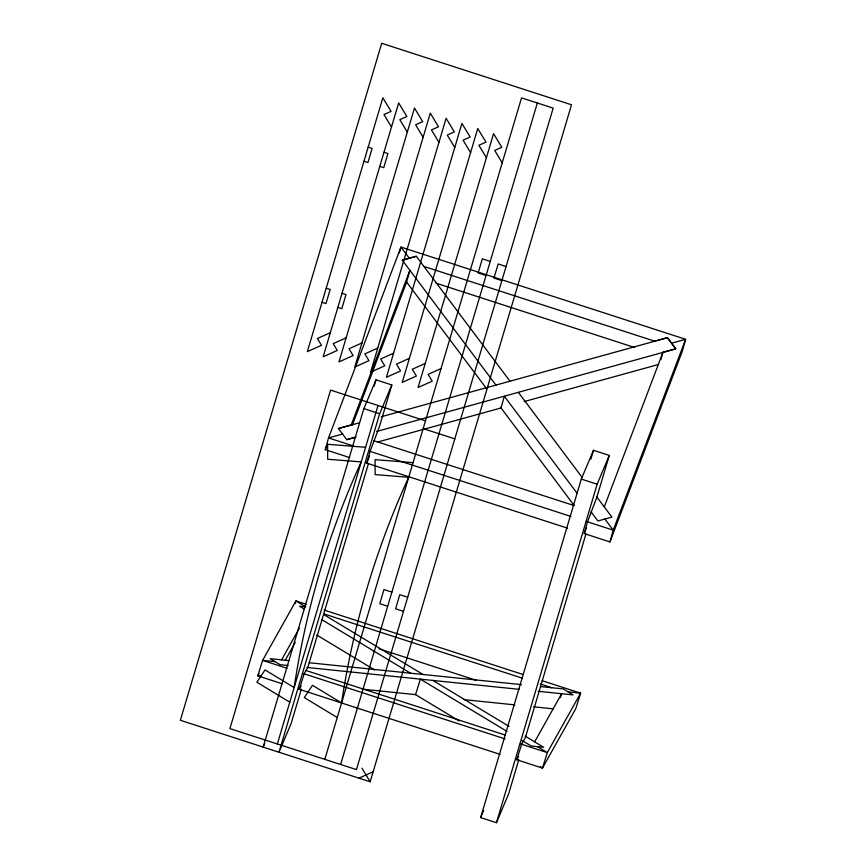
<?xml version="1.0" encoding="UTF-8"?>
<svg xmlns="http://www.w3.org/2000/svg" width="866" height="866" viewBox="0 0 866 866"><rect width="100%" height="100%" fill="white"/><g stroke="black" fill="none" stroke-linecap="round" stroke-linejoin="round"><path stroke-width="1.3" d="M349.637 457.573L325.28 449.681L328.539 437.925L400.947 247.07L685.634 339.31L682.365 351.066L609.967 541.921L584.312 533.608M399.313 252.959L400.947 247.07L409.282 258.198M609.967 541.921L613.225 530.154L685.634 339.31L671.605 343.185M660.985 359.347L662.945 352.289L675.772 348.749L667.437 337.621L654.609 341.161L423.918 266.425M369.544 455.884L366.794 463.137L370.053 451.37L379.395 426.776L391.822 384.959L376.006 379.828L363.85 408.622L263.177 747.12L264.693 743.515M374.123 386.171L376.006 379.828M277.358 743.981L378.031 405.483M391.822 384.959L379.665 413.742L278.993 752.24L291.149 723.456L301.325 689.239M368.494 463.418L307.928 667.037L304.128 673.813L299.29 689.304L301.141 686.013M324.815 759.352L521.538 97.88L553.179 108.131L356.446 769.603L229.912 728.609L330.585 390.111L425.487 420.865M340.63 764.483L537.353 103M370.161 781.782L571.506 104.786L381.711 43.3L180.366 720.285L370.161 781.782L361.945 768.185M518.799 759.698L508.623 793.905L496.456 822.7L480.641 817.58L581.313 479.082L593.481 450.288L609.296 455.419L596.858 497.236L587.527 521.83L584.258 533.586L586.553 527.546M590.839 459.164L593.481 450.288M496.456 822.7L597.139 484.202L609.296 455.419M585.957 533.878L525.402 737.496L521.603 744.273L516.764 759.753L542.462 768.088L575.782 708.648L580.621 693.168L542.148 680.698M295.133 603.505L295.934 600.928L306.196 604.252M560.432 697.552L561.644 693.677L534.647 741.837M325.28 449.681L326.709 445.893M352.256 425.39L406.63 282.056L409.889 270.3L351.228 424.946L338.4 428.486L346.779 439.701L355.872 437.189M604.273 506.935L662.945 352.289M480.641 817.58L483.683 810.381M259.086 673.521L257.776 675.848L282.143 683.739M281.591 659.849L299.376 628.131M285.315 660.065L295.198 642.442M516.764 759.753L518.604 756.473M330.325 332.706L317.389 338.509L321.492 345.307L307.343 351.661L382.848 97.793L391.064 111.389L383.995 114.561L391.508 126.988M346.14 337.827L333.204 343.64L337.307 350.438L323.159 356.781L398.663 102.913L406.879 116.509L399.811 119.681L407.323 132.108M361.956 342.958L349.02 348.76L353.122 355.558L338.974 361.912L414.478 108.034L422.695 121.63L415.626 124.812L423.138 137.239M377.771 348.078L364.835 353.88L368.938 360.678L354.789 367.032L430.294 113.165L438.51 126.761L431.441 129.932L438.954 142.36M393.586 353.198L380.65 359.011L384.753 365.809L370.605 372.153L446.109 118.285L454.336 131.881L447.257 135.053L454.769 147.491M409.401 358.329L396.466 364.131L400.579 370.929L386.42 377.284L461.924 123.405L470.151 137.001L463.072 140.184L470.584 152.611M425.217 363.449L412.281 369.252L416.394 376.05L402.235 382.404L477.751 128.536L485.967 142.132L478.887 145.304L486.4 157.731M441.032 368.58L428.096 374.383L432.21 381.181L418.061 387.524L493.566 133.656L501.782 147.252L494.702 150.424L502.215 162.862M358.979 778.155L373.127 771.801M509.998 381.202L416.297 256.26L402.268 260.136L495.969 385.078M402.322 260.201L416.351 256.325M338.433 428.583L359.238 422.835M381.343 416.73L667.394 337.74L675.729 348.868L376.678 431.441M342.568 434.05L328.539 437.925L352.906 445.817M346.736 439.603L355.72 437.124M377.36 442.115L501.046 407.962L504.304 396.206L576.908 493.003M524.179 401.575L658.149 364.575M365.604 447.3L327.629 444.29L327.673 459.24L361.252 461.903M413.05 462.671L375.086 459.662L375.119 474.611L408.709 477.274A1072.498 946.96 22.9 0 0 341.55 702.932L312.464 685.287L304.323 697.585L337.242 717.535M289.038 660.661L270.17 658.669L280.097 664.677L288.161 665.499M309.194 662.739L521.516 684.638M540.33 686.576L563.192 688.892L573.043 694.889L538.111 691.284M275.107 661.646L262.615 660.357L257.776 675.848L261.521 676.238M568.128 691.88L580.621 693.168L547.301 752.597L542.462 768.088L540.265 766.756M306.975 667.448L519.297 689.347M362.107 689.12L415.55 694.629L420.389 679.139L506.946 731.369M464.089 699.641L514.815 704.87M533.499 706.797L553.526 708.864M368.169 147.155L372.12 148.432L367.931 162.537L363.969 161.26M383.984 152.275L387.936 153.553L383.746 167.658L379.795 166.38M490.253 261.391L482.34 258.826L478.151 272.931L486.053 275.496M506.069 266.512L498.156 263.957L493.966 278.062L501.869 280.616M436.031 283.171L634.681 347.526M326.222 288.194L330.173 289.471L325.984 303.576L322.022 302.299M342.038 293.314L345.989 294.592L341.799 308.697L337.837 307.419M363.85 408.622L379.665 413.742M581.313 479.082L597.139 484.202M423.171 428.616L454.812 438.867M373.657 440.632L573.584 505.408M369.576 451.218L570.91 516.45M586.293 521.429L613.225 530.154L604.89 519.037M366.307 462.974L567.641 528.206M391.887 592.128L383.974 589.562L379.784 603.667L387.687 606.232M407.702 597.248L399.789 594.693L395.6 608.798L403.502 611.353M324.144 610.065L522.912 674.462M323.646 613.81L522.295 678.165M540.232 683.978L551.772 687.712M379.048 648.807L476.441 680.362M305.568 670.371L505.495 735.147M286.982 668.26L262.615 660.357L295.934 600.928L305.806 606.882L299.56 606.243L304.247 609.058M303.652 673.661L504.986 738.882M520.369 743.872L547.301 752.597L537.429 746.644M298.813 689.141L500.147 754.373M323.668 614.535L423.009 674.473M432.881 680.438L509.056 726.39M525.207 736.143L543.675 747.282L531.183 745.994L522.155 740.549M321.567 619.515L410.516 673.185M316.783 635.038L374.675 669.97M415.193 694.413L459.197 720.967M289.796 702.164L256.866 682.213L265.018 669.916L294.137 687.561A1072.498 946.96 22.9 0 1 361.219 461.892M518.333 392.33L582.06 477.307M596.577 496.662L611.905 517.099L597.876 520.975L591.013 511.828M406.36 281.699L486.692 388.823M500.483 407.215L574.32 505.679"/></g></svg>
